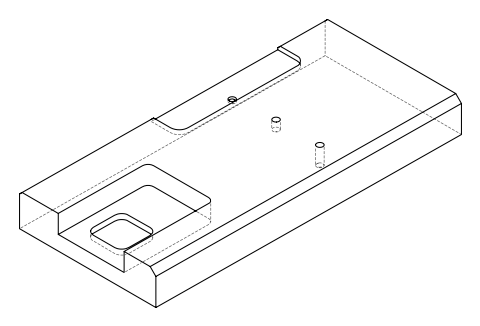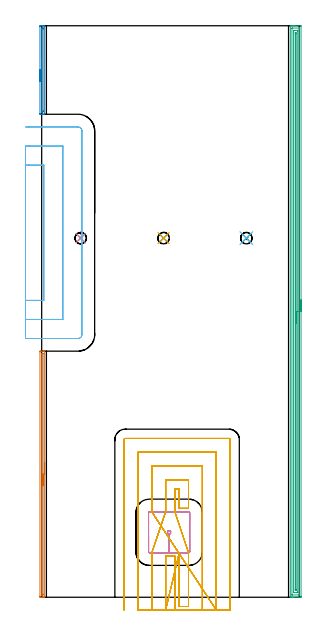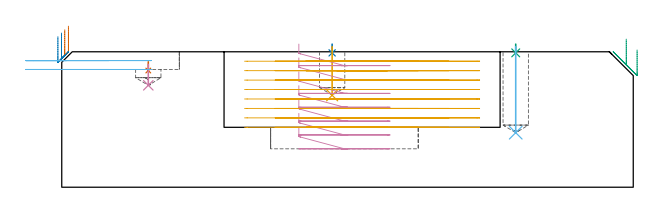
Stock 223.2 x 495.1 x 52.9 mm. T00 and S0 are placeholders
(PLAN: 12 operations, 5 tool changes, 59.4 min)
(1 SPOT_DRILL | STEP1POCKET | NXT0321_9005460120000 | 0.03 min | 669 mm3)
(2 SPOT_DRILL_1 | STEP1POCKET_1 | NXT0321_9005460120000 | 0.03 min | 15 mm3)
(3 SPOT_DRILL_2 | STEP1POCKET_2 | NXT0321_9005460120000 | 0.03 min | 9 mm3)
(4 DRILL_BLIND_HOLE_INTO_CENTER | STEP1POCKET | UGT0301_494 | 0.04 min | 375 mm3)
(5 DRILL_BLIND_HOLE_INTO_CENTER_1 | STEP1POCKET_1 | UGT0301_494 | 0.08 min | 1146 mm3)
(6 DRILL_BLIND_HOLE_INTO_CENTER_2 | STEP1POCKET_2 | UGT0301_494 | 0.14 min | 2263 mm3)
(7 AREA_MILL | FG_CHAMFER_SURFACE | UGT0205_001 | 3.57 min | 1815 mm3)
(8 AREA_MILL_1 | FG_CHAMFER_SURFACE_1 | UGT0205_001 | 1.39 min | 668 mm3)
(9 AREA_MILL_2 | FG_CHAMFER_SURFACE_2 | UGT0205_001 | 16.03 min | 21415 mm3)
(10 MILL_RECTANGULAR_POCKET | POCKET_RECTANGULAR_STRAIGHT | UGT0201_105 | Follow Part, ap 5.5, ae 75% | 3.75 min | 120809 mm3)
(11 MILL_SLOT | SLOT_PARTIAL_RECTANGULAR | UGT0201_008 | Follow Part, ap 4, ae 75% | 29.25 min | 368010 mm3)
(12 MILL_SLOT_1 | SLOT_PARTIAL_RECTANGULAR_1 | UGT0201_105 | Follow Part, ap 5.5, ae 75% | 5.06 min | 63624 mm3)
(TOOL NXT0321_9005460120000 | NC Spot Drill, 142deg, 12mm, Carbide, Uncoated | D12 PA142 FL30 Z2)
(TOOL UGT0301_494 | Carbide Drill 9.9 mm | D9.9 PA118 FL87 Z2)
(TOOL UGT0205_001 | Chamfer Mill 20 x 3 x 45 deg. | D20 FL50 Z2)
(TOOL UGT0201_105 | End Mill 22 mm | D22 FL25 Z2)
(TOOL UGT0201_008 | End Mill 16 mm | D16 FL32 Z4)
(OP 1 SPOT_DRILL)
G17 G21 G94 G90
T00 M6
G54
G17 G0 G90 X33.8 Y311.1 S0 M3
G43 Z62.9 H0
G94 G81 G98 Z45.574 F250. R49.
G80
M5
M2
(OP 2 SPOT_DRILL_1)
G17 G21 G94 G90
T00 M6
G54
G17 G0 G90 X105.6 Y311.1 S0 M3
G43 Z62.9 H0
G94 G81 G98 Z52.474 F250. R55.9
G80
M5
M2
(OP 3 SPOT_DRILL_2)
G17 G21 G94 G90
T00 M6
G54
G17 G0 G90 X177.3 Y311.1 S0 M3
G43 Z62.9 H0
G94 G81 G98 Z52.474 F250. R55.9
G80
M5
M2
(OP 4 DRILL_BLIND_HOLE_INTO_CENTER)
G17 G21 G94 G90
T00 M6
G54
G17 G0 G90 X33.8 Y311.1 S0 M3
G43 Z62.9 H0
G94 G81 G98 Z39.8 F250. R48.
G80
M5
M2
(OP 5 DRILL_BLIND_HOLE_INTO_CENTER_1)
G17 G21 G94 G90
T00 M6
G54
G17 G0 G90 X105.6 Y311.1 S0 M3
G43 Z62.9 H0
G94 G81 G98 Z35.9 F250. R54.9
G80
M5
M2
(OP 6 DRILL_BLIND_HOLE_INTO_CENTER_2)
G17 G21 G94 G90
T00 M6
G54
G17 G0 G90 X177.3 Y311.1 S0 M3
G43 Z62.9 H0
G94 G81 G98 Z21.3 F250. R54.9
G80
M5
M2
(OP 7 AREA_MILL)
G17 G21 G94 G90
T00 M6
G54
G17 G0 G90 X2.6 Y116.6 S1061 M3
G43 Z62.9 H0
G94 G1 Y116.562 Z62.028 F250.
Y116.448 Z61.163
Y116.259 Z60.312
Y115.997 Z59.48
Y115.663 Z58.674
Y115.26 Z57.9
Y114.792 Z57.164
Y114.26 Z56.472
Y113.671 Z55.829
Y113.028 Z55.239
Y112.336 Z54.708
Y111.6 Z54.24
Y110.826 Z53.837
Y110.02 Z53.503
Y109.188 Z53.241
Y108.336 Z53.052
Y107.472 Z52.938
Y106.6 Z52.9
Y0.184
X2.597 Y0.01 Z52.888
X2.475 Y0.002 Z52.767
X2.347 Y0. Z52.647
X2.136 Z52.436
X1.421 Z51.716
X0.192 Z50.489
X-1.073 Z49.223
X-1.192 Y0.002 Z49.103
X-1.493 Y0.01 Z48.803
X-1.498 Y0.317 Z48.8
X-1.5 Y0.631
Y0.946
Y212.569
X-1.498 Y212.883
X-1.493 Y213.19 Z48.803
X-1.192 Y213.2 Z49.103
X-0.936 Z49.36
X-0.321 Z49.973
X1.064 Z51.36
X1.421 Z51.716
X2.137 Z52.436
X2.347 Z52.647
X2.475 Y213.198 Z52.767
X2.597 Y213.19 Z52.888
X2.6 Y213.016 Z52.9
Y106.6
X1.186 Z51.486
X1.185 Y2.661 Z51.485
X1.184 Y2.419 Z51.484
X1.18 Y2.093 Z51.48
X1.179 Y2.021 Z51.479
X1.094 Y2.01 Z51.394
X0.955 Y2.003 Z51.255
X0.55 Y2.001 Z50.85
X0.085 Y2.002 Z50.385
X-0.049 Y2.008 Z50.251
X-0.077 Y2.01 Z50.223
X-0.079 Y2.058 Z50.221
X-0.083 Y2.175 Z50.217
X-0.085 Y2.419 Z50.215
Y210.539
X-0.084 Y210.781 Z50.216
X-0.081 Y211.107 Z50.219
X-0.079 Y211.18 Z50.221
X0.006 Y211.19 Z50.306
X0.145 Y211.197 Z50.445
X0.55 Y211.199 Z50.85
X1.015 Y211.198 Z51.315
X1.149 Y211.192 Z51.449
X1.177 Y211.19 Z51.477
X1.179 Y211.142 Z51.479
X1.183 Y211.025 Z51.483
X1.185 Y210.781 Z51.485
X1.186 Y106.6 Z51.486
Y105.728 Z51.524
Y104.864 Z51.638
Y104.012 Z51.826
Y103.18 Z52.089
Y102.374 Z52.423
Y101.6 Z52.825
Y100.864 Z53.294
Y100.172 Z53.825
Y99.529 Z54.415
Y98.94 Z55.058
Y98.408 Z55.75
Y97.94 Z56.486
Y97.537 Z57.26
Y97.203 Z58.065
Y96.941 Z58.898
Y96.752 Z59.749
Y96.638 Z60.614
Y96.6 Z61.486
G0 Z62.9
M5
M2
(OP 8 AREA_MILL_1)
G17 G21 G94 G90
T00 M6
G54
G17 G0 G90 X-1.5 Y446.75 S1061 M3
G43 Z62.9 H0
Z58.8
G94 G1 Y446.788 Z57.928 F250.
Y446.902 Z57.063
Y447.091 Z56.212
Y447.353 Z55.38
Y447.687 Z54.574
Y448.09 Z53.8
Y448.558 Z53.064
Y449.09 Z52.372
Y449.679 Z51.729
Y450.322 Z51.14
Y451.014 Z50.608
Y451.75 Z50.14
Y452.524 Z49.737
Y453.33 Z49.403
Y454.162 Z49.141
Y455.014 Z48.952
Y455.878 Z48.838
Y456.75 Z48.8
Y494.54
X-1.497 Y494.851
X-1.492 Y495.09 Z48.803
X-1.192 Y495.1 Z49.101
X-0.547 Z49.751
X-0.321 Z49.976
X0.325 Z50.621
X0.55 Z50.846
X1.001 Z51.3
X2.441 Z52.739
X2.522 Y495.098 Z52.814
X2.597 Y495.09 Z52.889
X2.6 Y494.985 Z52.9
Y418.515
X2.597 Y418.41 Z52.889
X2.522 Y418.402 Z52.814
X2.441 Y418.4 Z52.739
X1.841 Z52.14
X1.001 Z51.3
X0.55 Z50.846
X0.325 Z50.621
X-0.321 Z49.976
X-0.547 Z49.751
X-1.072 Z49.222
X-1.192 Y418.402 Z49.101
X-1.492 Y418.41 Z48.803
X-1.497 Y418.649 Z48.8
X-1.5 Y418.96
Y456.75
X-0.086 Z50.214
Y491.873
X-0.085 Y492.521 Z50.215
X-0.083 Y492.762 Z50.217
X-0.079 Y493.077 Z50.221
X0.226 Y493.093 Z50.526
X0.55 Y493.097 Z50.85
X1.091 Y493.099 Z51.391
X1.161 Y493.097 Z51.461
X1.173 Y493.093 Z51.473
X1.179 Y493.088 Z51.479
X1.181 Y493.076 Z51.481
X1.184 Y493.004 Z51.484
X1.185 Y492.762 Z51.485
X1.186 Y492.113 Z51.486
Y421.627
X1.185 Y420.98 Z51.485
X1.183 Y420.738 Z51.483
X1.179 Y420.423 Z51.479
X0.874 Y420.407 Z51.174
X0.55 Y420.403 Z50.85
X0.009 Y420.401 Z50.309
X-0.061 Y420.403 Z50.239
X-0.073 Y420.407 Z50.227
X-0.079 Y420.412 Z50.221
X-0.081 Y420.424 Z50.219
X-0.084 Y420.496 Z50.216
X-0.085 Y420.738 Z50.215
X-0.086 Y421.387 Z50.214
Y456.75
Y457.622 Z50.252
Y458.486 Z50.366
Y459.338 Z50.555
Y460.17 Z50.817
Y460.976 Z51.151
Y461.75 Z51.554
Y462.486 Z52.023
Y463.178 Z52.554
Y463.821 Z53.143
Y464.41 Z53.786
Y464.942 Z54.478
Y465.41 Z55.214
Y465.813 Z55.988
Y466.147 Z56.794
Y466.409 Z57.626
Y466.598 Z58.478
Y466.712 Z59.343
Y466.75 Z60.214
G0 Z62.9
M5
M2
(OP 9 AREA_MILL_2)
G17 G21 G94 G90
T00 M6
G54
G17 G0 G90 X224.7 Y257.55 S1061 M3
G43 Z62.9 H0
Z53.6
G94 G1 Y257.512 Z52.729 F250.
Y257.398 Z51.864
Y257.209 Z51.012
Y256.947 Z50.18
Y256.613 Z49.374
Y256.21 Z48.6
Y255.742 Z47.864
Y255.21 Z47.172
Y254.621 Z46.529
Y253.978 Z45.94
Y253.286 Z45.409
Y252.55 Z44.94
Y251.776 Z44.537
Y250.97 Z44.203
Y250.138 Z43.941
Y249.286 Z43.752
Y248.422 Z43.638
Y247.55 Z43.6
Y0.881
X224.698 Y0.614 Z43.602
X224.692 Y0.007 Z43.606
X224.684 Y0.004 Z43.613
X224.073 Y0. Z44.224
X223.794 Z44.504
X218.709 Z49.585
X218.151 Z50.146
X217.815 Z50.481
X217.256 Z51.04
X216.921 Z51.374
X215.871 Z52.429
X215.467 Y0.002 Z52.825
X215.435 Y0.004 Z52.857
X215.403 Y0.01 Z52.888
X215.4 Y0.168 Z52.9
Y494.932
X215.402 Y495.09 Z52.888
X215.465 Y495.093 Z52.827
X215.871 Y495.1 Z52.429
X216.25 Z52.05
X216.921 Z51.374
X218.151 Z50.146
X218.709 Z49.585
X219.324 Z48.971
X224.073 Z44.224
X224.354 Y495.098 Z43.943
X224.692 Y495.09 Z43.606
X224.699 Y494.753 Z43.599
X224.7 Y247.55 Z43.6
X223.286 Z45.014
X223.285 Y2.294 Z45.015
X223.282 Y2.187 Z45.018
X223.272 Y2.01 Z45.028
X223.179 Y2.007 Z45.121
X222.685 Y2.001 Z45.615
X216.921 Z51.379
X216.864 Y2.004 Z51.436
X216.832 Y2.01 Z51.468
X216.821 Y2.024 Z51.479
X216.818 Y2.081 Z51.482
X216.815 Y2.294 Z51.485
X216.814 Y2.4 Z51.486
X216.815 Y492.805 Z51.485
X216.818 Y492.913 Z51.482
X216.828 Y493.09 Z51.472
X216.921 Y493.093 Z51.379
X217.415 Y493.099 Z50.885
X223.179 Z45.121
X223.236 Y493.096 Z45.064
X223.268 Y493.09 Z45.032
X223.279 Y493.076 Z45.021
X223.282 Y493.019 Z45.018
X223.285 Y492.806 Z45.015
X223.286 Y492.7 Z45.014
Y247.55
X221.872 Z46.428
X221.871 Y4.6 Z46.429
X221.869 Y4.187 Z46.431
X221.867 Y4.067 Z46.433
X221.865 Y4.016 Z46.435
X221.764 Y4.01 Z46.536
X221.576 Y4.002 Z46.724
X221.391 Y4.001 Z46.909
X220.684 Y4. Z47.616
X218.709 Z49.591
X218.522 Y4.001 Z49.778
X218.398 Y4.002 Z49.902
X218.299 Y4.006 Z50.001
X218.238 Y4.01 Z50.062
X218.235 Y4.028 Z50.065
X218.233 Y4.187 Z50.067
X218.229 Y4.666 Z50.071
Y490.5
X218.231 Y490.913 Z50.069
X218.233 Y491.033 Z50.067
X218.235 Y491.084 Z50.065
X218.336 Y491.09 Z49.964
X218.524 Y491.098 Z49.776
X218.709 Y491.099 Z49.591
X219.416 Y491.1 Z48.884
X221.391 Z46.909
X221.578 Y491.099 Z46.722
X221.702 Y491.098 Z46.598
X221.802 Y491.094 Z46.498
X221.862 Y491.09 Z46.438
X221.865 Y491.072 Z46.435
X221.867 Y490.913 Z46.433
X221.871 Y490.434 Z46.429
X221.872 Y247.55 Z46.428
X220.457 Z47.843
Y6.866
X220.452 Y6.053 Z47.848
X220.45 Y6.019 Z47.85
X220.05 Y6.01 Z48.25
X219.65 Y6.022 Z48.65
X219.643 Y6.826 Z48.657
Y6.866
Y488.234
X219.648 Y489.047 Z48.652
X219.65 Y489.081 Z48.65
X220.05 Y489.09 Z48.25
X220.45 Y489.078 Z47.85
X220.457 Y488.274 Z47.843
Y488.234
Y247.55
Y246.678 Z47.881
Y245.814 Z47.995
Y244.962 Z48.183
Y244.13 Z48.446
Y243.324 Z48.78
Y242.55 Z49.182
Y241.814 Z49.651
Y241.122 Z50.182
Y240.479 Z50.772
Y239.89 Z51.415
Y239.358 Z52.107
Y238.89 Z52.843
Y238.487 Z53.616
Y238.153 Z54.422
Y237.891 Z55.254
Y237.702 Z56.106
Y237.588 Z56.971
Y237.55 Z57.843
G0 Z62.9
M5
M2
(OP 10 MILL_RECTANGULAR_POCKET)
G17 G21 G94 G90
T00 M6
G54
G17 G0 G90 X92.6 Y52.542 S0 M3
G43 Z62.9 H0
Z55.9
G94 G1 Y39.4 Z52.379 F250.
Y39.31 Z52.355
X92.653 Y39.101 Z52.297
X92.759 Y38.912 Z52.239
X92.912 Y38.759 Z52.181
X93.101 Y38.653 Z52.123
X93.31 Y38.6 Z52.065
X110.4 Z47.486
Y55.1
X111.7 F500.
Y57.5
X109.1
Y55.1
X110.4
Y38.6
X127.4
G3 X128.2 Y39.4 R0.8
G1 Y73.2
G3 X127.4 Y74. R0.8
G1 X93.4
G3 X92.6 Y73.2 R0.8
G1 Y39.4
G3 X93.4 Y38.6 R0.8
G1 X110.4
X111.4
G0 X92.6 Y52.542 Z50.486
G1 Y39.4 Z46.964 F250.
Y39.31 Z46.94
X92.653 Y39.101 Z46.882
X92.759 Y38.912 Z46.824
X92.912 Y38.759 Z46.766
X93.101 Y38.653 Z46.708
X93.31 Y38.6 Z46.65
X110.4 Z42.071
Y55.1
X111.7 F500.
Y57.5
X109.1
Y55.1
X110.4
Y38.6
X127.4
G3 X128.2 Y39.4 R0.8
G1 Y73.2
G3 X127.4 Y74. R0.8
G1 X93.4
G3 X92.6 Y73.2 R0.8
G1 Y39.4
G3 X93.4 Y38.6 R0.8
G1 X110.4
X111.4
G0 X92.6 Y52.542 Z45.071
G1 Y39.4 Z41.55 F250.
Y39.31 Z41.526
X92.653 Y39.101 Z41.468
X92.759 Y38.912 Z41.41
X92.912 Y38.759 Z41.352
X93.101 Y38.653 Z41.294
X93.31 Y38.6 Z41.236
X110.4 Z36.657
Y55.1
X111.7 F500.
Y57.5
X109.1
Y55.1
X110.4
Y38.6
X127.4
G3 X128.2 Y39.4 R0.8
G1 Y73.2
G3 X127.4 Y74. R0.8
G1 X93.4
G3 X92.6 Y73.2 R0.8
G1 Y39.4
G3 X93.4 Y38.6 R0.8
G1 X110.4
X111.4
G0 X92.6 Y52.542 Z39.657
G1 Y39.4 Z36.136 F250.
Y39.31 Z36.112
X92.653 Y39.101 Z36.054
X92.759 Y38.912 Z35.996
X92.912 Y38.759 Z35.938
X93.101 Y38.653 Z35.88
X93.31 Y38.6 Z35.822
X110.4 Z31.243
Y55.1
X111.7 F500.
Y57.5
X109.1
Y55.1
X110.4
Y38.6
X127.4
G3 X128.2 Y39.4 R0.8
G1 Y73.2
G3 X127.4 Y74. R0.8
G1 X93.4
G3 X92.6 Y73.2 R0.8
G1 Y39.4
G3 X93.4 Y38.6 R0.8
G1 X110.4
X111.4
G0 X92.6 Y52.542 Z34.243
G1 Y39.4 Z30.722 F250.
Y39.31 Z30.698
X92.653 Y39.101 Z30.64
X92.759 Y38.912 Z30.582
X92.912 Y38.759 Z30.524
X93.101 Y38.653 Z30.466
X93.31 Y38.6 Z30.408
X110.4 Z25.829
Y55.1
X111.7 F500.
Y57.5
X109.1
Y55.1
X110.4
Y38.6
X127.4
G3 X128.2 Y39.4 R0.8
G1 Y73.2
G3 X127.4 Y74. R0.8
G1 X93.4
G3 X92.6 Y73.2 R0.8
G1 Y39.4
G3 X93.4 Y38.6 R0.8
G1 X110.4
X111.4
G0 X92.6 Y52.542 Z28.829
G1 Y39.4 Z25.307 F250.
Y39.31 Z25.283
X92.653 Y39.101 Z25.225
X92.759 Y38.912 Z25.167
X92.912 Y38.759 Z25.109
X93.101 Y38.653 Z25.051
X93.31 Y38.6 Z24.993
X110.4 Z20.414
Y55.1
X111.7 F500.
Y57.5
X109.1
Y55.1
X110.4
Y38.6
X127.4
G3 X128.2 Y39.4 R0.8
G1 Y73.2
G3 X127.4 Y74. R0.8
G1 X93.4
G3 X92.6 Y73.2 R0.8
G1 Y39.4
G3 X93.4 Y38.6 R0.8
G1 X110.4
X111.4
G0 X92.6 Y52.542 Z23.414
G1 Y39.4 Z19.893 F250.
Y39.31 Z19.869
X92.653 Y39.101 Z19.811
X92.759 Y38.912 Z19.753
X92.912 Y38.759 Z19.695
X93.101 Y38.653 Z19.637
X93.31 Y38.6 Z19.579
X110.4 Z15.
Y55.1
X111.7 F500.
Y57.5
X109.1
Y55.1
X110.4
Y38.6
X127.4
G3 X128.2 Y39.4 R0.8
G1 Y73.2
G3 X127.4 Y74. R0.8
G1 X93.4
G3 X92.6 Y73.2 R0.8
G1 Y39.4
G3 X93.4 Y38.6 R0.8
G1 X110.4
X111.4
G0 Z62.9
M5
M2
(OP 11 MILL_SLOT)
G17 G21 G94 G90
T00 M6
G54
G17 G0 G90 X115.4 Y-11. S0 M3
G43 Z62.9 H0
Z49.212
G94 G1 Y-8. F250.
Y35.599 F500.
X107.4
Y-8.
Y-11. F250.
X119.2 Y38.599 F500.
Y35.599 F250.
Y-8. F500.
X127.2
Y35.593
Y38.593 F250.
X115.4 Y74. F500.
Y77. F250.
Y93.6 F500.
X119.2
Y77.
X127.2 Y77.007
Y101.6
X107.4
Y77.
Y74. F250.
X95.4 Y38.599 F500.
Y35.599 F250.
Y-8. F500.
Y-11. F250.
X139.2
Y-8.
Y113.6 F500.
X95.4
Y77.
Y74. F250.
X151.2 Y-11. F500.
Y-8. F250.
Y125.6 F500.
X83.4
Y-8.
Y-11. F250.
X163.2
Y-8.
Y136.6 F500.
G3 X162.2 Y137.6 R1.
G1 X72.4
G3 X71.4 Y136.6 R1.
G1 Y-8.
Y-11. F250.
G0 X115.4 Z45.525
G1 Y-8.
Y35.599 F500.
X107.4
Y-8.
Y-11. F250.
X119.2 Y38.599 F500.
Y35.599 F250.
Y-8. F500.
X127.2
Y35.593
Y38.593 F250.
X115.4 Y74. F500.
Y77. F250.
Y93.6 F500.
X119.2
Y77.
X127.2 Y77.007
Y101.6
X107.4
Y77.
Y74. F250.
X95.4 Y38.599 F500.
Y35.599 F250.
Y-8. F500.
Y-11. F250.
X139.2
Y-8.
Y113.6 F500.
X95.4
Y77.
Y74. F250.
X151.2 Y-11. F500.
Y-8. F250.
Y125.6 F500.
X83.4
Y-8.
Y-11. F250.
X163.2
Y-8.
Y136.6 F500.
G3 X162.2 Y137.6 R1.
G1 X72.4
G3 X71.4 Y136.6 R1.
G1 Y-8.
Y-11. F250.
G0 X115.4 Z41.837
G1 Y-8.
Y35.599 F500.
X107.4
Y-8.
Y-11. F250.
X119.2 Y38.599 F500.
Y35.599 F250.
Y-8. F500.
X127.2
Y35.593
Y38.593 F250.
X115.4 Y74. F500.
Y77. F250.
Y93.6 F500.
X119.2
Y77.
X127.2 Y77.007
Y101.6
X107.4
Y77.
Y74. F250.
X95.4 Y38.599 F500.
Y35.599 F250.
Y-8. F500.
Y-11. F250.
X139.2
Y-8.
Y113.6 F500.
X95.4
Y77.
Y74. F250.
X151.2 Y-11. F500.
Y-8. F250.
Y125.6 F500.
X83.4
Y-8.
Y-11. F250.
X163.2
Y-8.
Y136.6 F500.
G3 X162.2 Y137.6 R1.
G1 X72.4
G3 X71.4 Y136.6 R1.
G1 Y-8.
Y-11. F250.
G0 X115.4 Z38.15
G1 Y-8.
Y35.599 F500.
X107.4
Y-8.
Y-11. F250.
X119.2 Y38.599 F500.
Y35.599 F250.
Y-8. F500.
X127.2
Y35.593
Y38.593 F250.
X115.4 Y74. F500.
Y77. F250.
Y93.6 F500.
X119.2
Y77.
X127.2 Y77.007
Y101.6
X107.4
Y77.
Y74. F250.
X95.4 Y38.599 F500.
Y35.599 F250.
Y-8. F500.
Y-11. F250.
X139.2
Y-8.
Y113.6 F500.
X95.4
Y77.
Y74. F250.
X151.2 Y-11. F500.
Y-8. F250.
Y125.6 F500.
X83.4
Y-8.
Y-11. F250.
X163.2
Y-8.
Y136.6 F500.
G3 X162.2 Y137.6 R1.
G1 X72.4
G3 X71.4 Y136.6 R1.
G1 Y-8.
Y-11. F250.
G0 X115.4 Z34.462
G1 Y-8.
Y35.599 F500.
X107.4
Y-8.
Y-11. F250.
X119.2 Y38.599 F500.
Y35.599 F250.
Y-8. F500.
X127.2
Y35.593
Y38.593 F250.
X115.4 Y74. F500.
Y77. F250.
Y93.6 F500.
X119.2
Y77.
X127.2 Y77.007
Y101.6
X107.4
Y77.
Y74. F250.
X95.4 Y38.599 F500.
Y35.599 F250.
Y-8. F500.
Y-11. F250.
X139.2
Y-8.
Y113.6 F500.
X95.4
Y77.
Y74. F250.
X151.2 Y-11. F500.
Y-8. F250.
Y125.6 F500.
X83.4
Y-8.
Y-11. F250.
X163.2
Y-8.
Y136.6 F500.
G3 X162.2 Y137.6 R1.
G1 X72.4
G3 X71.4 Y136.6 R1.
G1 Y-8.
Y-11. F250.
G0 X115.4 Z30.775
G1 Y-8.
Y35.599 F500.
X107.4
Y-8.
Y-11. F250.
X119.2 Y38.599 F500.
Y35.599 F250.
Y-8. F500.
X127.2
Y35.593
Y38.593 F250.
X115.4 Y74. F500.
Y77. F250.
Y93.6 F500.
X119.2
Y77.
X127.2 Y77.007
Y101.6
X107.4
Y77.
Y74. F250.
X95.4 Y38.599 F500.
Y35.599 F250.
Y-8. F500.
Y-11. F250.
X139.2
Y-8.
Y113.6 F500.
X95.4
Y77.
Y74. F250.
X151.2 Y-11. F500.
Y-8. F250.
Y125.6 F500.
X83.4
Y-8.
Y-11. F250.
X163.2
Y-8.
Y136.6 F500.
G3 X162.2 Y137.6 R1.
G1 X72.4
G3 X71.4 Y136.6 R1.
G1 Y-8.
Y-11. F250.
G0 X115.4 Z27.087
G1 Y-8.
Y35.599 F500.
X107.4
Y-8.
Y-11. F250.
X119.2 Y38.599 F500.
Y35.599 F250.
Y-8. F500.
X127.2
Y35.593
Y38.593 F250.
X115.4 Y74. F500.
Y77. F250.
Y93.6 F500.
X119.2
Y77.
X127.2 Y77.007
Y101.6
X107.4
Y77.
Y74. F250.
X95.4 Y38.599 F500.
Y35.599 F250.
Y-8. F500.
Y-11. F250.
X139.2
Y-8.
Y113.6 F500.
X95.4
Y77.
Y74. F250.
X151.2 Y-11. F500.
Y-8. F250.
Y125.6 F500.
X83.4
Y-8.
Y-11. F250.
X163.2
Y-8.
Y136.6 F500.
G3 X162.2 Y137.6 R1.
G1 X72.4
G3 X71.4 Y136.6 R1.
G1 Y-8.
Y-11. F250.
G0 X115.4 Z23.4
G1 Y-8.
Y35.599 F500.
X107.4
Y-8.
Y-11. F250.
X119.2 Y38.599 F500.
Y35.599 F250.
Y-8. F500.
X127.2
Y35.593
Y38.593 F250.
X115.4 Y74. F500.
Y77. F250.
Y93.6 F500.
X119.2
Y77.
X127.2 Y77.007
Y101.6
X107.4
Y77.
Y74. F250.
X95.4 Y38.599 F500.
Y35.599 F250.
Y-8. F500.
Y-11. F250.
X139.2
Y-8.
Y113.6 F500.
X95.4
Y77.
Y74. F250.
X151.2 Y-11. F500.
Y-8. F250.
Y125.6 F500.
X83.4
Y-8.
Y-11. F250.
X163.2
Y-8.
Y136.6 F500.
G3 X162.2 Y137.6 R1.
G1 X72.4
G3 X71.4 Y136.6 R1.
G1 Y-8.
Y-11. F250.
G0 Z62.9
M5
M2
(OP 12 MILL_SLOT_1)
G17 G21 G94 G90
T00 M6
G54
G17 G0 G90 X-14. Y257.2 S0 M3
G43 Z62.9 H0
Z49.45
G94 G1 X-11. F250.
X1.9 F500.
Y374.4
X-11.
X-14. F250.
Y240.7
X-11.
X18.4 F500.
Y390.9
X-11.
X-14. F250.
Y224.2
X-11.
X31.5 F500.
G3 X34.9 Y227.6 R3.4
G1 Y404.
G3 X31.5 Y407.4 R3.4
G1 X-11.
X-14. F250.
G0 Y257.2 Z46.
G1 X-11.
X1.9 F500.
Y374.4
X-11.
X-14. F250.
Y240.7
X-11.
X18.4 F500.
Y390.9
X-11.
X-14. F250.
Y224.2
X-11.
X31.5 F500.
G3 X34.9 Y227.6 R3.4
G1 Y404.
G3 X31.5 Y407.4 R3.4
G1 X-11.
X-14. F250.
G0 Z62.9
M5
M2
